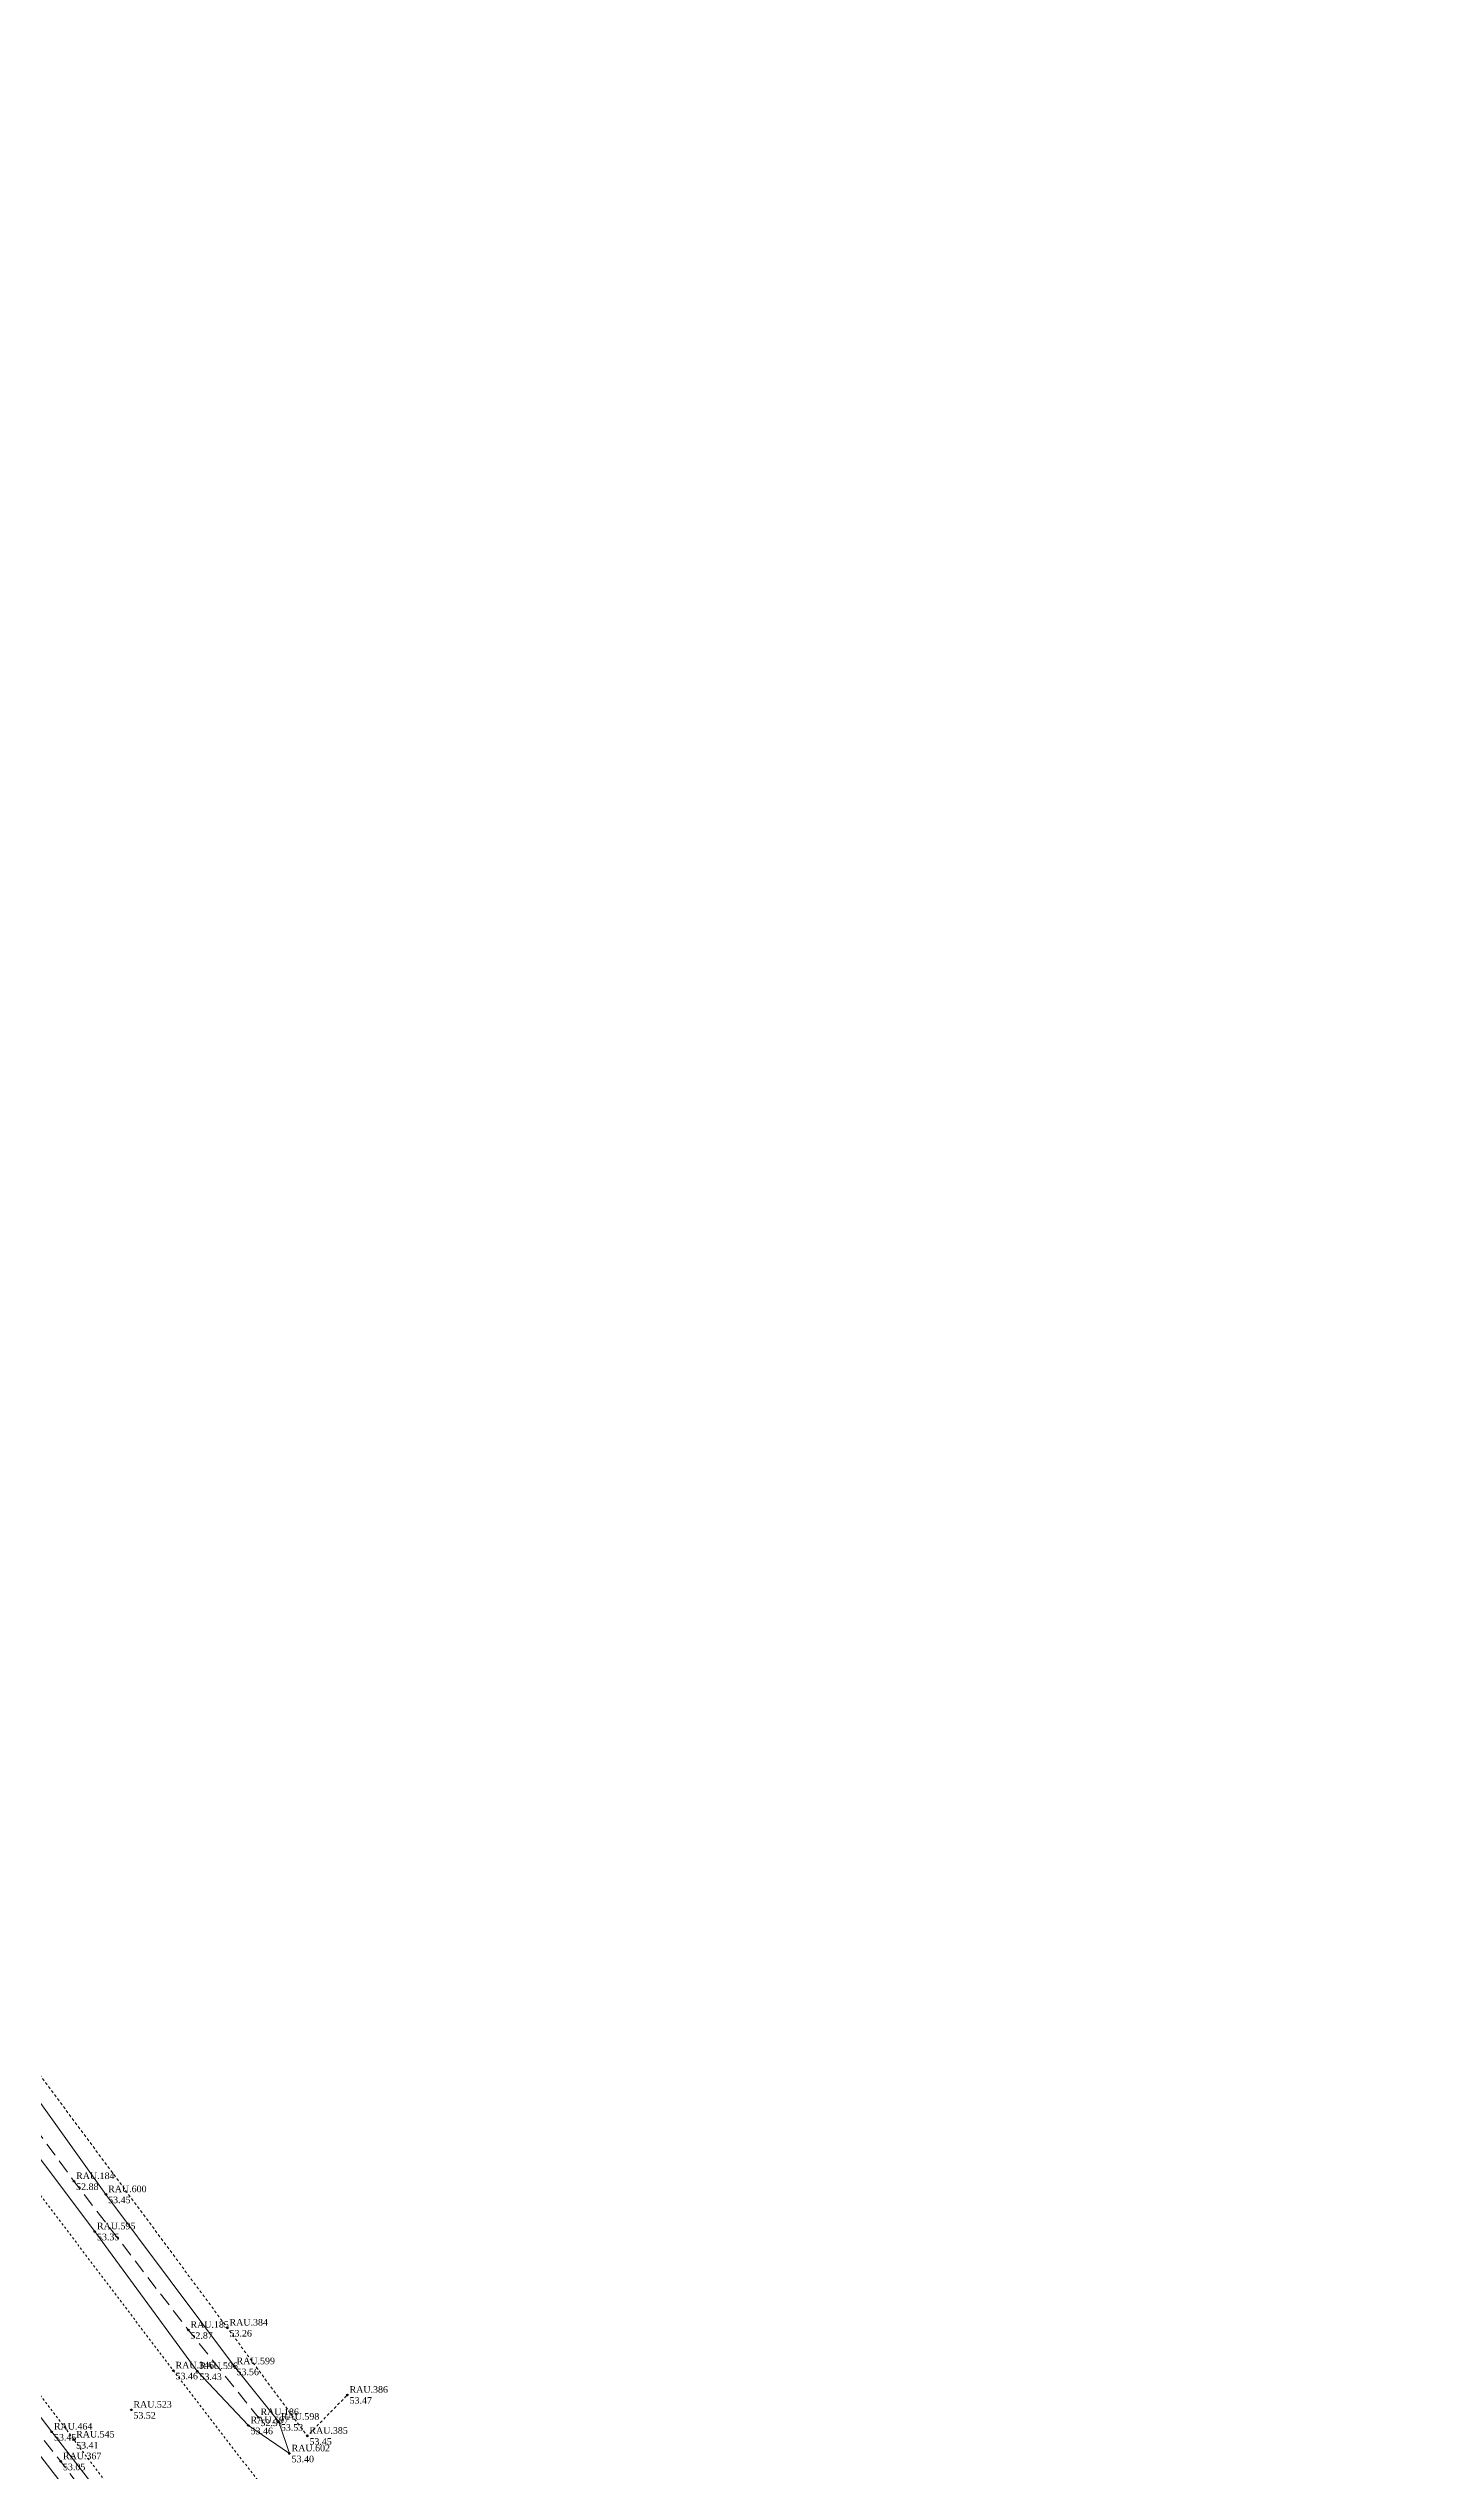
# Model space of a CAD drawing. Extents: x 1494631 to 1494939, y 7198500 to 7199000.
# Drawn here: x 1494871.8 to 1494934.4, y 7198570.2 to 7198680.7 of the extents above; entities that cross this region are included whole.
import ezdxf
from ezdxf.enums import TextEntityAlignment as Align

# ---------------------------------------------------------------- set-up
doc = ezdxf.new("R2010")
doc.units = 0
doc.header["$LTSCALE"] = 0.2
doc.header["$PDMODE"] = 32
doc.header["$PDSIZE"] = 0.07
doc.linetypes.add('CACHE2', pattern=[4.7625, 3.175, -1.5875])
doc.linetypes.add('jsi_tim', pattern=[0.6, 0.2, -0.2, 0.2])
for name, color, linetype in [('BDT_MUR', 7, 'Continuous'), ('BDT_RELIEF_FOSSE', 7, 'Continuous'), ('TOPO_ALT', 7, 'Continuous'), ('TOPO_MAT', 4, 'Continuous'), ('TOPOJIS', 7, 'Continuous')]:
    doc.layers.add(name, color=color, linetype=linetype)
doc.layers.add('BDT_VOIRIE_CHAUSSEE', color=7, linetype='Continuous', lineweight=13)
doc.styles.get("Standard").update_dxf_attribs({"font": 'dutch.ttf'})

# ---------------------------------------------------------------- blocks, each defined once
blk = doc.blocks.new('TCPOINT')
at = {"color": 0}
blk.add_point((0, 0), dxfattribs=at)
at = {"layer": 'TOPO_ALT'}
blk.add_attdef('ALT', text='', height=0.3, dxfattribs=at).set_placement((0.1, -0.1), align=Align.TOP_LEFT)
at = {"layer": 'TOPO_MAT'}
blk.add_attdef('MAT', (0.1, 0.1), '', height=0.3, dxfattribs=at)

msp = doc.modelspace()

# ---------------------------------------------------------------- linework, layer by layer
at = {"layer": 'BDT_MUR', "linetype": 'CACHE2', "lineweight": 13, "ltscale": 0.2, "flags": 128}
msp.add_lwpolyline([(1494866.46, 7198601.5), (1494866.03, 7198601.21), (1494864.37, 7198597.83), (1494868.07, 7198592.88), (1494879.99, 7198576.8), (1494883.63, 7198571.87), (1494885.46, 7198573.74)], dxfattribs=at)
at = {"layer": 'BDT_RELIEF_FOSSE', "linetype": 'Continuous', "lineweight": 13, "flags": 128}
for points in [[(1494925.33, 7198500), (1494918.02, 7198509.67), (1494912.21, 7198517.54), (1494907.45, 7198524.77), (1494902.16, 7198532.5), (1494897.25, 7198539), (1494894.47, 7198542.58), (1494891.04, 7198546.88), (1494888.86, 7198549.88), (1494885.22, 7198554.72), (1494883.15, 7198557.26), (1494879.52, 7198562.34), (1494877.4, 7198565.07), (1494871.99, 7198572.06), (1494866.61, 7198579.09), (1494859.71, 7198588.21), (1494854.39, 7198595.35), (1494846.95, 7198605.23), (1494841.52, 7198612.24), (1494834.67, 7198621.4), (1494828.86, 7198628.39), (1494827.21, 7198629.91)], [(1494825.87, 7198629.39), (1494828.76, 7198626.27), (1494833.34, 7198621.26), (1494840.7, 7198611.69), (1494847.84, 7198601.82), (1494853.72, 7198594.29), (1494860.02, 7198585.99), (1494867.97, 7198575.48), (1494874.53, 7198567), (1494880.63, 7198558.69), (1494887.86, 7198549.16), (1494895.76, 7198538.63), (1494902.44, 7198529.8), (1494907.16, 7198523.53), (1494910.98, 7198517.85), (1494911.76, 7198516.47), (1494917.44, 7198509.43), (1494924.54, 7198500)], [(1494882.33, 7198572.51), (1494880.31, 7198575.04), (1494874.46, 7198582.88), (1494869.9, 7198589.26), (1494866.08, 7198594.42)], [(1494864.25, 7198594.06), (1494865.48, 7198592.31), (1494869.4, 7198587.23), (1494873.95, 7198581.19), (1494878.62, 7198574.82), (1494880.95, 7198572.35)], [(1494880.95, 7198572.35), (1494882.82, 7198571.07), (1494882.33, 7198572.51)]]:
    msp.add_lwpolyline(points, dxfattribs=at)
at = {"layer": 'BDT_RELIEF_FOSSE', "linetype": 'CACHE2', "lineweight": 13, "flags": 128}
for points in [[(1494924.82, 7198500.06), (1494917.6, 7198509.58), (1494911.93, 7198517.21), (1494909.83, 7198520.44), (1494908.82, 7198522.07), (1494905.53, 7198526.67), (1494901.89, 7198531.82), (1494898.15, 7198536.88), (1494894.22, 7198542.09), (1494890.7, 7198546.46), (1494886.54, 7198552.05), (1494882.69, 7198556.93), (1494879.45, 7198561.4), (1494875.74, 7198566.26), (1494872.4, 7198570.71), (1494868.16, 7198576.11), (1494864.76, 7198580.7), (1494861.63, 7198584.52), (1494857.75, 7198589.69), (1494854.57, 7198593.97), (1494850.73, 7198599.05), (1494846.88, 7198603.99), (1494843.33, 7198608.68), (1494839.79, 7198613.34), (1494835.62, 7198619.1), (1494830.83, 7198625.08), (1494827.1, 7198629.18)], [(1494865.58, 7198593.63), (1494868.25, 7198590.02), (1494873, 7198583.48), (1494878.21, 7198576.7), (1494881.4, 7198572.72)]]:
    msp.add_lwpolyline(points, dxfattribs=at)
at = {"layer": 'BDT_VOIRIE_CHAUSSEE', "linetype": 'jsi_tim', "lineweight": 13, "flags": 128}
for points in [[(1494927.3, 7198500), (1494926.61, 7198501.23), (1494925.38, 7198502.92), (1494919.28, 7198510.91), (1494909.32, 7198523.94), (1494897.14, 7198539.79), (1494885.01, 7198555.71), (1494873, 7198571.7), (1494860.95, 7198587.68), (1494848.86, 7198603.58), (1494836.67, 7198619.45), (1494828.55, 7198630.24), (1494822.57, 7198638), (1494812.62, 7198651.43), (1494802.72, 7198664.55), (1494794.51, 7198675.31), (1494792.14, 7198678.54), (1494785.6, 7198687.17), (1494776.61, 7198699.6), (1494773.42, 7198704.24), (1494772.02, 7198706.09), (1494766.73, 7198713.7), (1494765.26, 7198716.17), (1494754.81, 7198733.31), (1494744.81, 7198750.7), (1494735.13, 7198768.26), (1494725.68, 7198786), (1494723.23, 7198790.76), (1494718.55, 7198800.5), (1494716.87, 7198804.15), (1494708.78, 7198822.47), (1494700.95, 7198840.92), (1494693.25, 7198859.37), (1494686.52, 7198876.16), (1494679.53, 7198892.25), (1494677.87, 7198896.29), (1494670.3, 7198914.78), (1494658.79, 7198942.75), (1494655.04, 7198951.77), (1494651.54, 7198960.13), (1494650.22, 7198963.15), (1494647.19, 7198970.15), (1494639.66, 7198988.7), (1494634.91, 7199000)], [(1494792.09, 7198687.53), (1494792.79, 7198686.59), (1494804.71, 7198670.51), (1494816.77, 7198654.58), (1494833.73, 7198632.49), (1494841.01, 7198622.74), (1494853.2, 7198606.87), (1494854.55, 7198604.91), (1494862.3, 7198595.09), (1494865.32, 7198590.96), (1494877.53, 7198574.85), (1494883.95, 7198566.5), (1494890.6, 7198557.51), (1494901.48, 7198543.1), (1494914, 7198526.78), (1494924.51, 7198513.29), (1494934.41, 7198500)]]:
    msp.add_lwpolyline(points, dxfattribs=at)

# ---------------------------------------------------------------- block references
at = {"layer": 'TOPOJIS'}
for p, values in [((1494873, 7198583.48), {'MAT': 'RAU.184', 'ALT': '52.88'}), ((1494874.46, 7198582.88), {'MAT': 'RAU.600', 'ALT': '53.45'}), ((1494873.95, 7198581.19), {'MAT': 'RAU.595', 'ALT': '53.35'}), ((1494878.21, 7198576.7), {'MAT': 'RAU.185', 'ALT': '52.87'}), ((1494879.99, 7198576.8), {'MAT': 'RAU.384', 'ALT': '53.26'}), ((1494880.31, 7198575.04), {'MAT': 'RAU.599', 'ALT': '53.56'}), ((1494877.53, 7198574.85), {'MAT': 'RAU.346', 'ALT': '53.46'}), ((1494878.62, 7198574.82), {'MAT': 'RAU.596', 'ALT': '53.43'}), ((1494875.61, 7198573.06), {'MAT': 'RAU.523', 'ALT': '53.52'}), ((1494885.46, 7198573.74), {'MAT': 'RAU.386', 'ALT': '53.47'}), ((1494871.99, 7198572.06), {'MAT': 'RAU.464', 'ALT': '53.45'}), ((1494873, 7198571.7), {'MAT': 'RAU.545', 'ALT': '53.41'}), ((1494880.95, 7198572.35), {'MAT': 'RAU.597', 'ALT': '53.46'}), ((1494881.4, 7198572.72), {'MAT': 'RAU.186', 'ALT': '52.97'}), ((1494882.33, 7198572.51), {'MAT': 'RAU.598', 'ALT': '53.53'}), ((1494883.63, 7198571.87), {'MAT': 'RAU.385', 'ALT': '53.45'}), ((1494872.4, 7198570.71), {'MAT': 'RAU.367', 'ALT': '53.05'}), ((1494882.82, 7198571.07), {'MAT': 'RAU.602', 'ALT': '53.40'})]:
    msp.add_blockref('TCPOINT', p, dxfattribs=at).add_auto_attribs(values)

doc.saveas('drawing.dxf')
